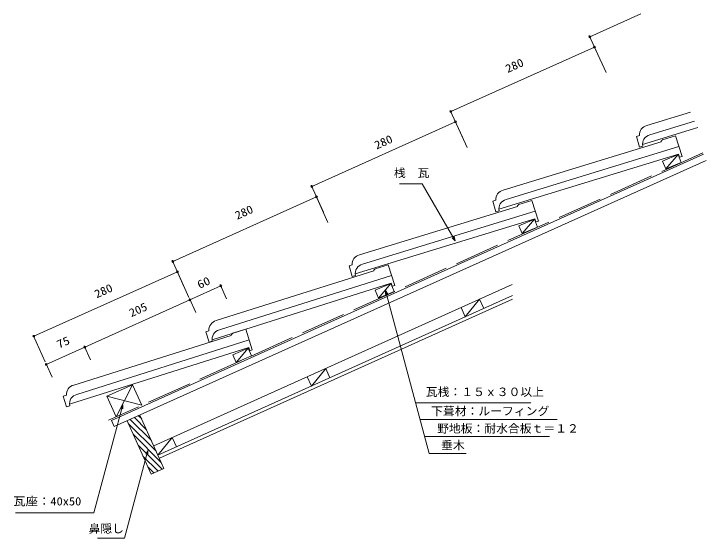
# Model space of a CAD drawing. Units: millimetres, scale not verified. Extents: x -617 to 614, y -466 to 466.
import ezdxf
from ezdxf.enums import TextEntityAlignment as Align

# ---------------------------------------------------------------- set-up
doc = ezdxf.new("R2010")
doc.units = ezdxf.units.MM
doc.header["$LTSCALE"] = 10
doc.linetypes.add('USER2', pattern=[10, 8, -2])
doc.layers.add('0-0_1', color=7, linetype='Continuous', lineweight=18)
doc.styles.add('ＭＳ ゴシック', font='')
doc.styles.get('ＭＳ ゴシック').set_extended_font_data('MS Gothic')

msp = doc.modelspace()

# ---------------------------------------------------------------- linework, layer by layer
at = {"layer": '0-0_1'}
for p, q in [((407.12, 425.32), (497.62, 466.05)), ((406.09, 427.6), (427.64, 379.72)), ((159.99, 292.18), (415.33, 407.08)), ((414.3, 409.36), (435.84, 361.49)), ((158.96, 294.46), (180.51, 246.58)), ((-87.14, 159.04), (168.2, 273.94)), ((167.17, 276.22), (188.71, 228.35)), ((608.82, 216.56), (-443.05, -256.78)), ((563.72, 215.77), (541.85, 190.34)), ((613.74, 205.62), (-438.13, -267.72)), ((-88.17, 161.32), (-66.62, 113.44)), ((-334.27, 25.9), (-78.94, 140.8)), ((-79.96, 143.08), (-58.42, 95.21)), ((308.4, 100.83), (286.53, 75.39)), ((-335.3, 28.18), (-313.76, -19.7)), ((-581.4, -107.24), (-326.07, 7.66)), ((-327.09, 9.94), (-305.55, -37.93)), ((-367.91, -301.92), (268.94, -15.34)), ((-303.64, -42.18), (-248.92, -17.56)), ((-249.95, -15.28), (-238.66, -40.35)), ((53.18, -13.56), (31.53, -39.17)), ((-360.53, -318.33), (269.34, -34.89)), ((44.09, -25.65), (121.7, -315.28)), ((-490.58, -126.3), (-303.64, -42.18)), ((-358.06, -323.81), (269.47, -41.41)), ((-304.66, -39.9), (-293.38, -64.98)), ((211.16, -41.34), (185.71, -72.53)), ((211.16, -41.34), (218.54, -57.75)), ((178.33, -56.11), (185.71, -72.53)), ((-582.43, -104.96), (-560.89, -152.84)), ((-558.98, -157.08), (-490.58, -126.3)), ((-491.61, -124.02), (-480.32, -149.1)), ((-200.06, -128.13), (-221.71, -153.74)), ((-560, -154.8), (-548.72, -179.88)), ((-62.42, -164.45), (-87.86, -195.64)), ((-62.42, -164.45), (-55.03, -180.86)), ((-95.25, -179.22), (-87.86, -195.64)), ((-405.78, -193.4), (-451.38, -213.92)), ((-405.78, -193.4), (-434.96, -250.4)), ((-405.78, -193.4), (-389.37, -229.88)), ((-434.96, -250.4), (-451.38, -213.92)), ((-451.38, -213.92), (-389.37, -229.88)), ((97.6, -225.34), (302.42, -225.34)), ((-443.05, -256.78), (-438.13, -267.72)), ((-409.79, -254.97), (-372.06, -292.71)), ((-402.48, -251.68), (-380.74, -273.42)), ((-395.16, -248.39), (-389.41, -254.14)), ((104.98, -255.32), (348.8, -255.32)), ((-413.22, -262.15), (-363.38, -311.99)), ((-404.55, -281.43), (-354.7, -331.28)), ((-335.08, -287.15), (-360.53, -318.33)), ((-335.08, -287.15), (-327.7, -303.56)), ((114.52, -285.42), (335.46, -285.42)), ((-395.87, -300.72), (-353.09, -343.5)), ((121.7, -315.28), (187.44, -315.28)), ((-387.19, -320), (-360.4, -346.79)), ((-378.51, -339.29), (-367.72, -350.08))]:
    msp.add_line(p, q, dxfattribs=at)
at = {"layer": '0-0_1', "color": 4}
for p, q in [((508.33, 267.53), (585.63, 291.25)), ((513.74, 250.88), (593.31, 275.3)), ((500.66, 233.56), (598.89, 263.7)), ((489.67, 247.81), (495.4, 229.14)), ((489.68, 247.78), (495.3, 249.51)), ((559.47, 249.41), (536.02, 242.22)), ((559.47, 249.41), (570.83, 212.36)), ((253.02, 152.59), (533.58, 238.67)), ((258.42, 135.94), (565.39, 230.12)), ((501.01, 230.87), (495.4, 229.14)), ((245.35, 118.62), (564.67, 216.59)), ((566.38, 211), (564.67, 216.59)), ((566.38, 211), (570.83, 212.36)), ((-2.3, 37.64), (278.26, 123.72)), ((234.35, 132.87), (240.08, 114.2)), ((234.36, 132.84), (239.98, 134.56)), ((304.15, 134.47), (280.7, 127.27)), ((304.15, 134.47), (315.52, 97.42)), ((3.1, 20.99), (310.07, 115.17)), ((245.69, 115.92), (240.08, 114.2)), ((-9.97, 3.67), (309.35, 101.64)), ((311.07, 96.05), (309.35, 101.64)), ((311.07, 96.05), (315.52, 97.42)), ((-20.97, 17.93), (-15.24, -0.75)), ((-20.96, 17.9), (-15.34, 19.62)), ((48.65, 20.05), (25.27, 12.66)), ((48.65, 20.05), (60.32, -16.91)), ((-256.99, -79.31), (22.86, 9.09)), ((-251.44, -95.92), (54.73, 0.8)), ((-9.63, 0.98), (-15.24, -0.75)), ((-264.38, -113.34), (54.12, -12.73)), ((55.89, -18.31), (54.12, -12.73)), ((55.89, -18.31), (60.32, -16.91)), ((-275.48, -99.21), (-269.88, -97.44)), ((-204.59, -94.52), (-227.98, -101.91)), ((-204.59, -94.52), (-192.92, -131.48)), ((-510.23, -193.89), (-230.38, -105.48)), ((-275.49, -99.18), (-269.61, -117.81)), ((-504.69, -210.49), (-198.51, -113.77)), ((-264.01, -116.04), (-269.61, -117.81)), ((-517.62, -227.92), (-199.12, -127.3)), ((-197.36, -132.88), (-199.12, -127.3)), ((-197.36, -132.88), (-192.92, -131.48)), ((-528.73, -213.76), (-522.85, -232.38)), ((-528.72, -213.78), (-523.12, -212.01)), ((-517.25, -230.61), (-522.85, -232.38))]:
    msp.add_line(p, q, dxfattribs=at)
at = {"layer": '0-0_1', "linetype": 'USER2'}
msp.add_line((607.79, 218.84), (-448.64, -256.55), dxfattribs=at)
at = {"layer": '0-0_1', "color": 3}
for p, q in [((-415.33, -257.46), (-372.65, -352.3)), ((-392.53, -247.2), (-349.86, -342.04)), ((-349.86, -342.04), (-372.65, -352.3))]:
    msp.add_line(p, q, dxfattribs=at)
at = {"layer": '0-0_1'}
for points in [[(541.85, 190.34), (569.52, 201.94), (563.72, 215.77), (536.05, 204.17)], [(286.53, 75.39), (314.2, 86.99), (308.4, 100.83), (280.74, 89.23)], [(31.53, -39.17), (59.1, -27.34), (53.18, -13.56), (25.61, -25.38)], [(-221.71, -153.74), (-194.14, -141.91), (-200.06, -128.13), (-227.63, -139.96)]]:
    msp.add_lwpolyline(points, close=True, dxfattribs=at)
for points in [[(167.56, 62.8), (109.08, 164.09), (68.58, 164.09)], [(165.62, 70.05), (167.56, 62.8), (162.26, 68.11)], [(44.09, -33.15), (44.09, -25.65), (47.84, -32.14)], [(-422.69, -228.92), (-474.24, -421.3), (-613.74, -421.3)], [(-426.44, -235.42), (-422.69, -228.92), (-422.69, -236.42)], [(-378.47, -310.41), (-420.18, -466.05), (-468.18, -466.05)], [(-382.22, -316.9), (-378.47, -310.41), (-378.47, -317.91)]]:
    msp.add_lwpolyline(points, dxfattribs=at)
for centre in [(407.12, 425.32), (415.33, 407.08), (159.99, 292.18), (168.2, 273.94), (-87.14, 159.04), (-78.94, 140.8), (-334.27, 25.9), (-326.07, 7.66), (-248.92, -17.56), (-303.64, -42.18), (-303.64, -42.18), (-581.4, -107.24), (-490.58, -126.3), (-490.58, -126.3), (-558.98, -157.08)]:
    msp.add_circle(centre, 1.7, dxfattribs=at)
at = {"layer": '0-0_1', "color": 4}
for centre, radius, start, end in [((512.1, 251.08), 16.87, 102.88245, 185.35433), ((517.5, 234.44), 16.87, 102.88245, 192.21985), ((539.2, 237.14), 5.82, 113.22724, 164.79898), ((256.78, 136.14), 16.87, 102.88245, 185.35433), ((262.18, 119.49), 16.87, 102.88245, 192.21985), ((283.88, 122.19), 5.82, 113.22724, 164.79898), ((1.46, 21.19), 16.87, 102.88245, 185.35433), ((6.86, 4.55), 16.87, 102.88245, 192.21985), ((28.49, 7.61), 5.82, 113.70194, 165.27368), ((-253.09, -95.73), 16.87, 103.35715, 185.82904), ((-247.55, -112.33), 16.87, 103.35715, 192.69455), ((-224.75, -106.96), 5.82, 113.70194, 165.27368), ((-506.33, -210.3), 16.87, 103.35715, 185.82904), ((-500.79, -226.9), 16.87, 103.35715, 192.69455)]:
    msp.add_arc(centre, radius, start, end, dxfattribs=at)

# ---------------------------------------------------------------- texts
at = {"layer": '0-0_1', "style": 'ＭＳ ゴシック'}
for s, width, p in [('280', 1.1, (262.91, 356.79)), ('280', 1.1, (29.98, 220.76)), ('280', 1.1, (-217.85, 95.91)), ('60', 1.15, (-284.94, -27.08)), ('280', 1.1, (-467.55, -43.85)), ('205', 1.1, (-406.06, -77.39)), ('75', 1.15, (-534.64, -133.29))]:
    msp.add_text(s, height=14.66, rotation=24.228, dxfattribs=dict(at, width=width)).set_placement(p, align=Align.BOTTOM_LEFT)
for s, width, p in [('桟\u3000瓦', 1.05, (58.8, 171.32)), ('\u3000瓦桟：１５ｘ３０以上', 1.05, (94.59, -217.85)), ('\u3000下葺材：ルーフィング', 1.05, (104.03, -252.03)), ('\u3000野地板：耐水合板ｔ＝１２', 1.05, (114.52, -282.92)), ('\u3000垂木', 1.05, (121.7, -312.78)), ('\u3000瓦座：40x50', 1.1, (-639.64, -412.28)), ('鼻隠し', 1.05, (-483.95, -460.9))]:
    msp.add_text(s, height=14.66, dxfattribs=dict(at, width=width)).set_placement(p, align=Align.BOTTOM_LEFT)

doc.saveas('drawing.dxf')
